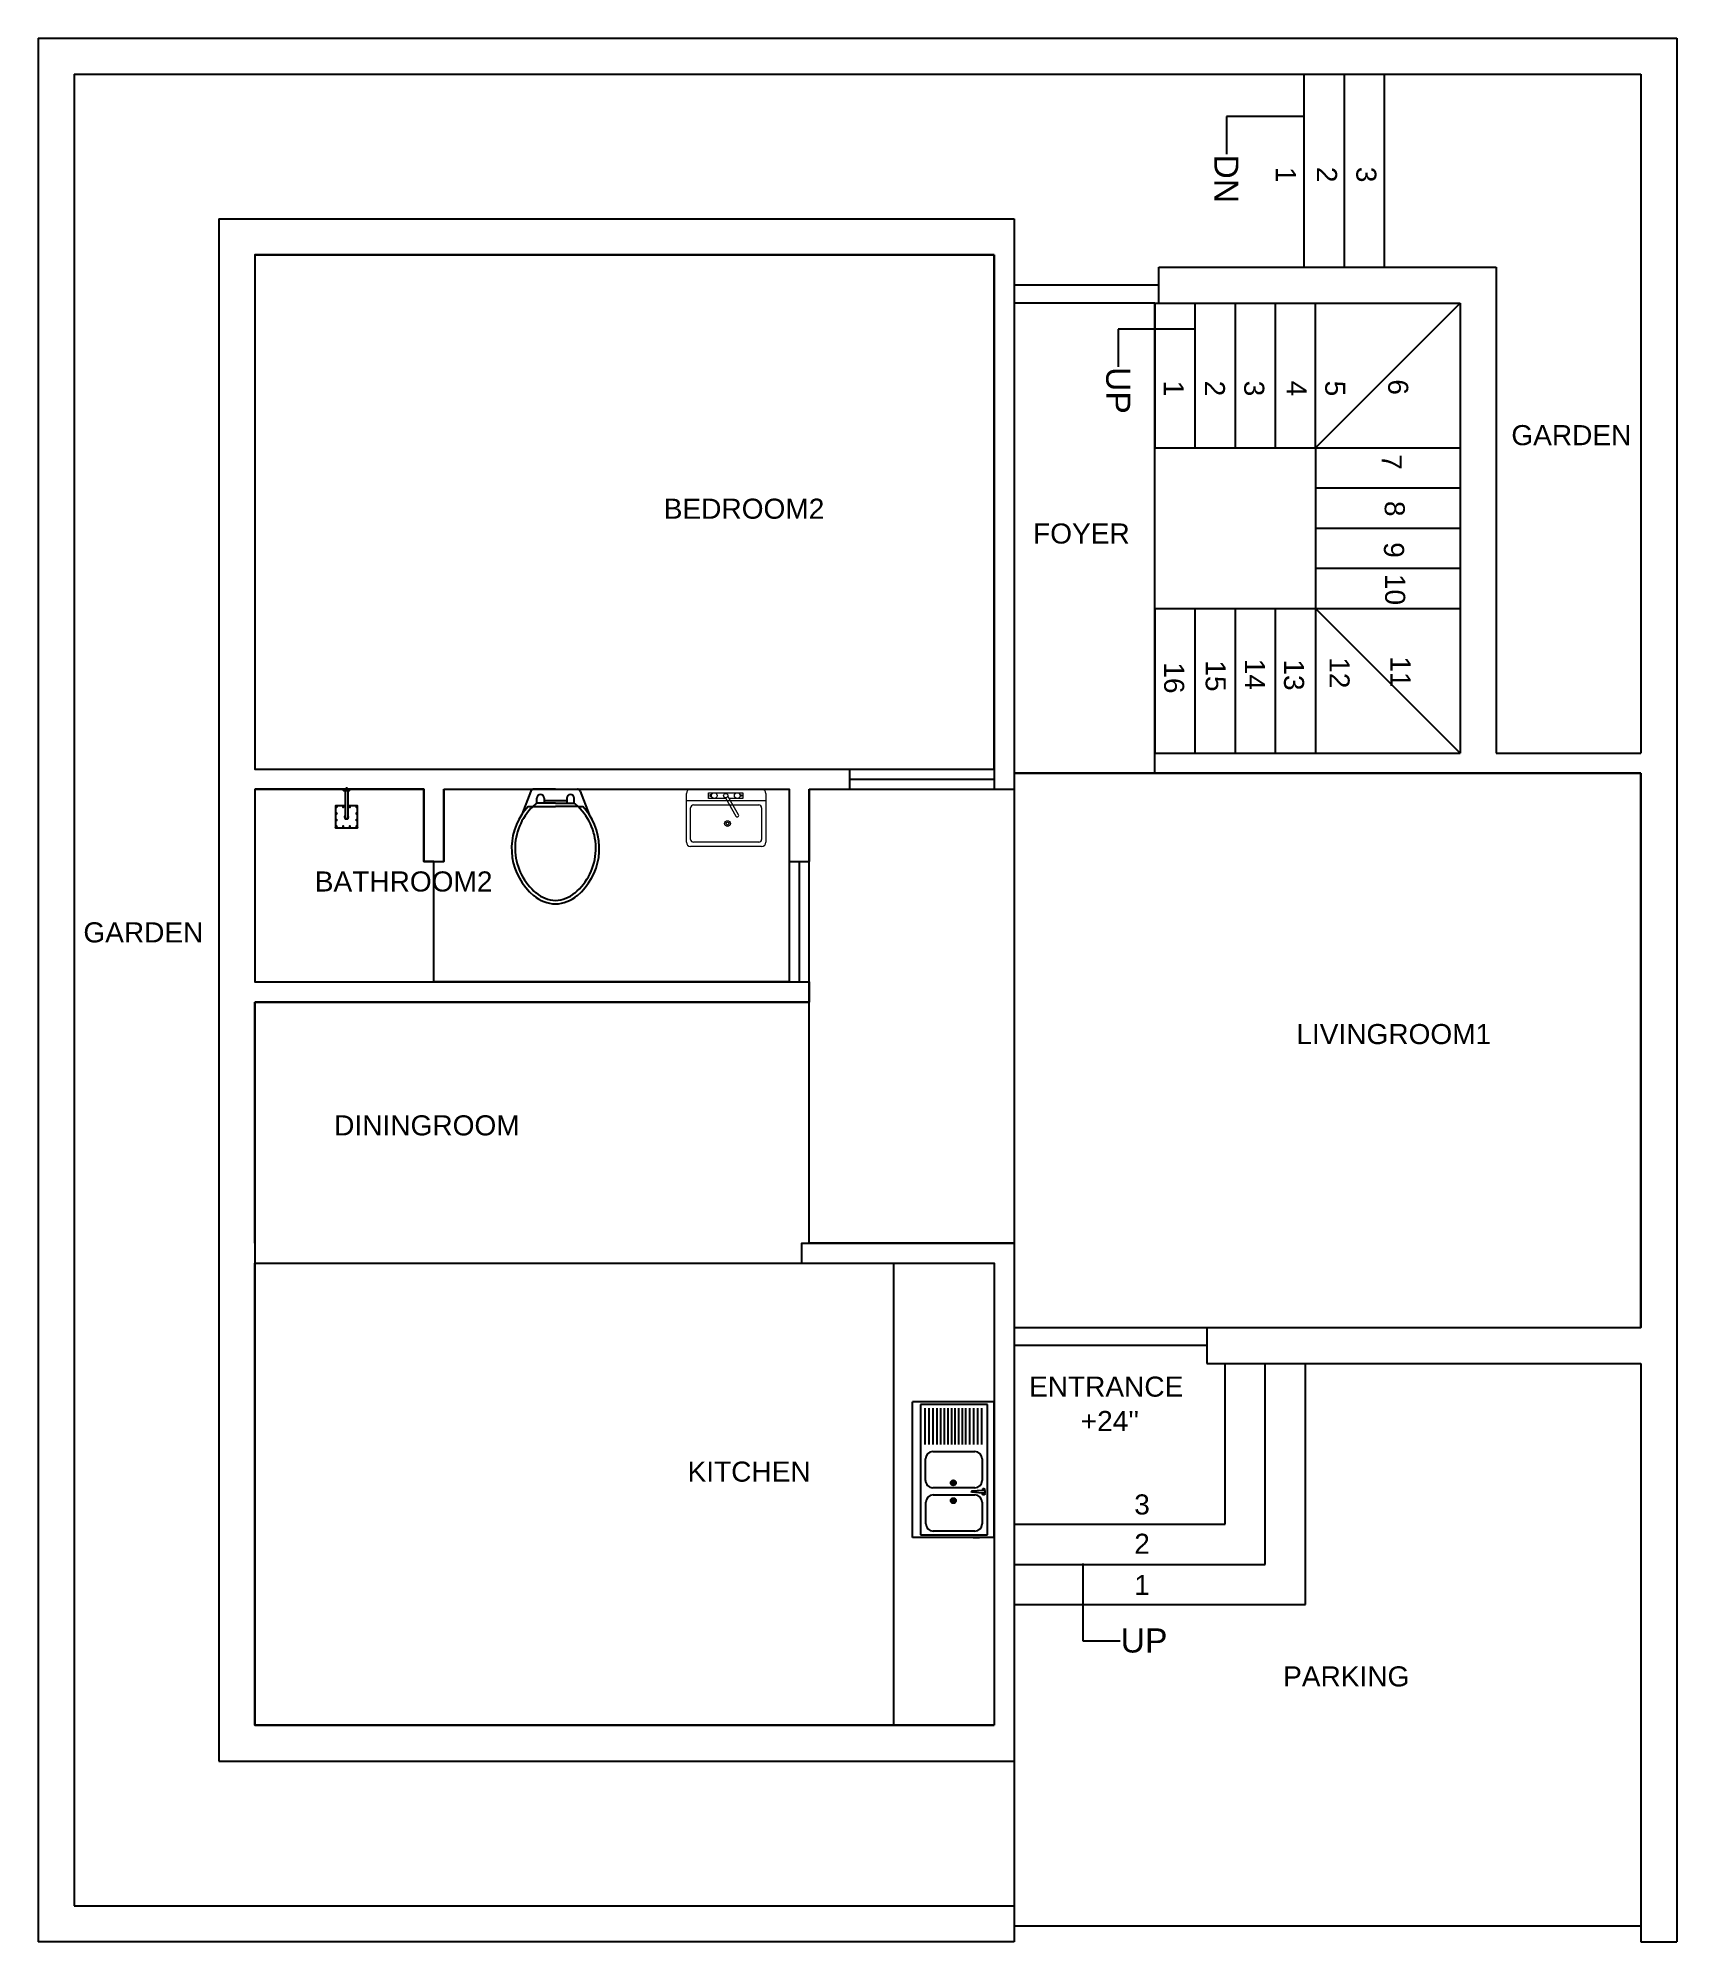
# Model space of a CAD drawing. Header units: feet. Extents: x -42 to 366, y 3 to 477.
import ezdxf
from ezdxf import colors
from ezdxf.entities.mleader import LeaderData, LeaderLine
from ezdxf.lldxf.tags import DXFTag
from ezdxf.math import Vec2, Vec3

# ---------------------------------------------------------------- set-up
doc = ezdxf.new("R2010")
doc.units = ezdxf.units.FT
doc.header["$MEASUREMENT"] = 0
for name, color, linetype in [('BathRoom2', 7, 'Continuous'), ('BedRoom2', 7, 'Continuous'), ('Boundary', 7, 'Continuous'), ('DiningRoom', 7, 'Continuous'), ('Door2.6fPanel', 7, 'Continuous'), ('Door3fPanel', 7, 'Continuous'), ('Door4fPanel', 7, 'Continuous'), ('Entrance_Staircase', 7, 'Continuous'), ('Foyer', 7, 'Continuous'), ('Garden', 7, 'Continuous'), ('Garden_Staircase', 7, 'Continuous'), ('Kitchen', 7, 'Continuous'), ('LivingRoom1', 7, 'Continuous'), ('Main_gate', 7, 'Continuous'), ('Parking', 7, 'Continuous'), ('Sink', 7, 'Continuous'), ('Staircase', 7, 'Continuous'), ('Staircase_innerwall', 7, 'Continuous'), ('Staircase_outertwall', 7, 'Continuous'), ('WashBasin', 7, 'Continuous'), ('WC', 7, 'Continuous')]:
    doc.layers.add(name, color=color, linetype=linetype)
doc.layers.add('Shower', color=7, linetype='Continuous', plot=False)
doc.styles.get("Standard").update_dxf_attribs({"font": 'arial.ttf'})
tags = doc.linetypes.add('CENTER2', pattern=[28.575, 19.05, -3.175, 3.175, -3.175]).pattern_tags.tags
tags[10:11] = [DXFTag(74, 4), DXFTag(75, 0), DXFTag(340, '0'), DXFTag(46, 0.0), DXFTag(50, 0.0), DXFTag(44, 0.0), DXFTag(45, 0.0)]
tags[8:9] = [DXFTag(74, 4), DXFTag(75, 0), DXFTag(340, '0'), DXFTag(46, 0.0), DXFTag(50, 0.0), DXFTag(44, 0.0), DXFTag(45, 0.0)]
tags[6:7] = [DXFTag(74, 4), DXFTag(75, 0), DXFTag(340, '0'), DXFTag(46, 0.0), DXFTag(50, 0.0), DXFTag(44, 0.0), DXFTag(45, 0.0)]
tags[4:5] = [DXFTag(74, 4), DXFTag(75, 0), DXFTag(340, '0'), DXFTag(46, 0.0), DXFTag(50, 0.0), DXFTag(44, 0.0), DXFTag(45, 0.0)]

# ---------------------------------------------------------------- blocks, each defined once
blk = doc.blocks.new('Shower')
at = {"linetype": 'Continuous'}
for p, q in [((-0.78, 0), (-0.71, 0)), ((-0.78, -0.31), (-0.78, 0)), ((-0.71, 0), (0.71, 0)), ((0.71, 0), (0.78, 0)), ((0.78, -0.31), (0.78, 0)), ((-2.74, -9.58), (-2.74, -4.14)), ((-2.72, -4.12), (-0.36, -4.12)), ((-2.51, -4.39), (-2.51, -4.41)), ((-2.47, -4.39), (-2.51, -4.39)), ((-2.51, -4.41), (-2.47, -4.41)), ((-2.48, -4.39), (-2.48, -4.41)), ((-2.45, -4.35), (-2.47, -4.35)), ((-2.47, -4.35), (-2.47, -4.39)), ((-2.45, -4.38), (-2.47, -4.38)), ((-2.47, -4.41), (-2.47, -4.45)), ((-2.47, -4.43), (-2.45, -4.43)), ((-2.47, -4.45), (-2.45, -4.45)), ((-2.45, -4.39), (-2.45, -4.35)), ((-2.41, -4.39), (-2.45, -4.39)), ((-2.45, -4.41), (-2.41, -4.41)), ((-2.45, -4.45), (-2.45, -4.41)), ((-2.43, -4.41), (-2.43, -4.39)), ((-2.41, -4.41), (-2.41, -4.39)), ((-0.87, -4.39), (-0.87, -4.41)), ((-0.83, -4.39), (-0.87, -4.39)), ((-0.87, -4.41), (-0.83, -4.41)), ((-0.85, -4.39), (-0.85, -4.41)), ((-0.81, -4.35), (-0.83, -4.35)), ((-0.83, -4.35), (-0.83, -4.39)), ((-0.81, -4.38), (-0.83, -4.38)), ((-0.83, -4.41), (-0.83, -4.45)), ((-0.83, -4.43), (-0.81, -4.43)), ((-0.83, -4.45), (-0.81, -4.45)), ((-0.81, -4.39), (-0.81, -4.35)), ((-0.77, -4.39), (-0.81, -4.39)), ((-0.81, -4.41), (-0.77, -4.41)), ((-0.81, -4.45), (-0.81, -4.41)), ((-0.79, -4.41), (-0.79, -4.39)), ((-0.77, -4.41), (-0.77, -4.39)), ((-0.71, -0.36), (-0.73, -0.36)), ((0.71, -0.36), (-0.71, -0.36)), ((-0.36, -0.36), (-0.36, -7.4)), ((0.36, -0.36), (0.36, -7.4)), ((0.36, -4.12), (2.72, -4.12)), ((0.73, -0.36), (0.71, -0.36)), ((0.77, -4.39), (0.77, -4.41)), ((0.81, -4.39), (0.77, -4.39)), ((0.77, -4.41), (0.81, -4.41)), ((0.79, -4.39), (0.79, -4.41)), ((0.83, -4.35), (0.81, -4.35)), ((0.81, -4.35), (0.81, -4.39)), ((0.83, -4.38), (0.81, -4.38)), ((0.81, -4.41), (0.81, -4.45)), ((0.81, -4.43), (0.83, -4.43)), ((0.81, -4.45), (0.83, -4.45)), ((0.83, -4.39), (0.83, -4.35)), ((0.87, -4.39), (0.83, -4.39)), ((0.83, -4.41), (0.87, -4.41)), ((0.83, -4.45), (0.83, -4.41)), ((0.85, -4.41), (0.85, -4.39)), ((0.87, -4.41), (0.87, -4.39)), ((2.41, -4.39), (2.41, -4.41)), ((2.45, -4.39), (2.41, -4.39)), ((2.41, -4.41), (2.45, -4.41)), ((2.43, -4.39), (2.43, -4.41)), ((2.47, -4.35), (2.45, -4.35)), ((2.45, -4.35), (2.45, -4.39)), ((2.47, -4.38), (2.45, -4.38)), ((2.45, -4.41), (2.45, -4.45)), ((2.45, -4.43), (2.47, -4.43)), ((2.45, -4.45), (2.47, -4.45)), ((2.47, -4.39), (2.47, -4.35)), ((2.51, -4.39), (2.47, -4.39)), ((2.47, -4.41), (2.51, -4.41)), ((2.47, -4.45), (2.47, -4.41)), ((2.48, -4.41), (2.48, -4.39)), ((2.51, -4.41), (2.51, -4.39)), ((2.74, -4.14), (2.74, -9.58)), ((-2.51, -6.03), (-2.51, -6.05)), ((-2.47, -6.03), (-2.51, -6.03)), ((-2.51, -6.05), (-2.47, -6.05)), ((-2.51, -7.67), (-2.51, -7.69)), ((-2.47, -7.67), (-2.51, -7.67)), ((-2.51, -7.69), (-2.47, -7.69)), ((-2.51, -9.31), (-2.51, -9.33)), ((-2.47, -9.31), (-2.51, -9.31)), ((-2.51, -9.33), (-2.47, -9.33)), ((-2.48, -6.03), (-2.48, -6.05)), ((-2.48, -7.67), (-2.48, -7.69)), ((-2.48, -9.31), (-2.48, -9.33)), ((-2.45, -5.99), (-2.47, -5.99)), ((-2.47, -5.99), (-2.47, -6.03)), ((-2.45, -6.01), (-2.47, -6.01)), ((-2.47, -6.05), (-2.47, -6.09)), ((-2.47, -6.07), (-2.45, -6.07)), ((-2.47, -6.09), (-2.45, -6.09)), ((-2.45, -7.63), (-2.47, -7.63)), ((-2.47, -7.63), (-2.47, -7.67)), ((-2.45, -7.65), (-2.47, -7.65)), ((-2.47, -7.69), (-2.47, -7.73)), ((-2.47, -7.7), (-2.45, -7.7)), ((-2.47, -7.73), (-2.45, -7.73)), ((-2.45, -9.27), (-2.47, -9.27)), ((-2.47, -9.27), (-2.47, -9.31)), ((-2.45, -9.29), (-2.47, -9.29)), ((-2.47, -9.33), (-2.47, -9.36)), ((-2.47, -9.34), (-2.45, -9.34)), ((-2.47, -9.36), (-2.45, -9.36)), ((-2.45, -6.03), (-2.45, -5.99)), ((-2.41, -6.03), (-2.45, -6.03)), ((-2.45, -6.05), (-2.41, -6.05)), ((-2.45, -6.09), (-2.45, -6.05)), ((-2.45, -7.67), (-2.45, -7.63)), ((-2.41, -7.67), (-2.45, -7.67)), ((-2.45, -7.69), (-2.41, -7.69)), ((-2.45, -7.73), (-2.45, -7.69)), ((-2.45, -9.31), (-2.45, -9.27)), ((-2.41, -9.31), (-2.45, -9.31)), ((-2.45, -9.33), (-2.41, -9.33)), ((-2.45, -9.36), (-2.45, -9.33)), ((-2.43, -6.05), (-2.43, -6.03)), ((-2.43, -7.69), (-2.43, -7.67)), ((-2.43, -9.33), (-2.43, -9.31)), ((-2.41, -6.05), (-2.41, -6.03)), ((-2.41, -7.69), (-2.41, -7.67)), ((-2.41, -9.33), (-2.41, -9.31)), ((-0.87, -9.31), (-0.87, -9.33)), ((-0.83, -9.31), (-0.87, -9.31)), ((-0.87, -9.33), (-0.83, -9.33)), ((-0.85, -9.31), (-0.85, -9.33)), ((-0.81, -9.27), (-0.83, -9.27)), ((-0.83, -9.27), (-0.83, -9.31)), ((-0.81, -9.29), (-0.83, -9.29)), ((-0.83, -9.33), (-0.83, -9.36)), ((-0.83, -9.34), (-0.81, -9.34)), ((-0.83, -9.36), (-0.81, -9.36)), ((-0.81, -9.31), (-0.81, -9.27)), ((-0.77, -9.31), (-0.81, -9.31)), ((-0.81, -9.33), (-0.77, -9.33)), ((-0.81, -9.36), (-0.81, -9.33)), ((-0.79, -9.33), (-0.79, -9.31)), ((-0.77, -9.33), (-0.77, -9.31)), ((0.36, -7.4), (-0.36, -7.4)), ((-0.36, -7.4), (0.36, -7.4)), ((-0.36, -7.44), (-0.36, -7.4)), ((-0.36, -7.44), (0.36, -7.44)), ((0.36, -7.44), (0.36, -7.4)), ((0.77, -9.31), (0.77, -9.33)), ((0.81, -9.31), (0.77, -9.31)), ((0.77, -9.33), (0.81, -9.33)), ((0.79, -9.31), (0.79, -9.33)), ((0.83, -9.27), (0.81, -9.27)), ((0.81, -9.27), (0.81, -9.31)), ((0.83, -9.29), (0.81, -9.29)), ((0.81, -9.33), (0.81, -9.36)), ((0.81, -9.34), (0.83, -9.34)), ((0.81, -9.36), (0.83, -9.36)), ((0.83, -9.31), (0.83, -9.27)), ((0.87, -9.31), (0.83, -9.31)), ((0.83, -9.33), (0.87, -9.33)), ((0.83, -9.36), (0.83, -9.33)), ((0.85, -9.33), (0.85, -9.31)), ((0.87, -9.33), (0.87, -9.31)), ((2.41, -6.03), (2.41, -6.05)), ((2.45, -6.03), (2.41, -6.03)), ((2.41, -6.05), (2.45, -6.05)), ((2.41, -7.67), (2.41, -7.69)), ((2.45, -7.67), (2.41, -7.67)), ((2.41, -7.69), (2.45, -7.69)), ((2.41, -9.31), (2.41, -9.33)), ((2.45, -9.31), (2.41, -9.31)), ((2.41, -9.33), (2.45, -9.33)), ((2.43, -6.03), (2.43, -6.05)), ((2.43, -7.67), (2.43, -7.69)), ((2.43, -9.31), (2.43, -9.33)), ((2.47, -5.99), (2.45, -5.99)), ((2.45, -5.99), (2.45, -6.03)), ((2.47, -6.01), (2.45, -6.01)), ((2.45, -6.05), (2.45, -6.09)), ((2.45, -6.07), (2.47, -6.07)), ((2.45, -6.09), (2.47, -6.09)), ((2.47, -7.63), (2.45, -7.63)), ((2.45, -7.63), (2.45, -7.67)), ((2.47, -7.65), (2.45, -7.65)), ((2.45, -7.69), (2.45, -7.73)), ((2.45, -7.7), (2.47, -7.7)), ((2.45, -7.73), (2.47, -7.73)), ((2.47, -9.27), (2.45, -9.27)), ((2.45, -9.27), (2.45, -9.31)), ((2.47, -9.29), (2.45, -9.29)), ((2.45, -9.33), (2.45, -9.36)), ((2.45, -9.34), (2.47, -9.34)), ((2.45, -9.36), (2.47, -9.36)), ((2.47, -6.03), (2.47, -5.99)), ((2.51, -6.03), (2.47, -6.03)), ((2.47, -6.05), (2.51, -6.05)), ((2.47, -6.09), (2.47, -6.05)), ((2.47, -7.67), (2.47, -7.63)), ((2.51, -7.67), (2.47, -7.67)), ((2.47, -7.69), (2.51, -7.69)), ((2.47, -7.73), (2.47, -7.69)), ((2.47, -9.31), (2.47, -9.27)), ((2.51, -9.31), (2.47, -9.31)), ((2.47, -9.33), (2.51, -9.33)), ((2.47, -9.36), (2.47, -9.33)), ((2.48, -6.05), (2.48, -6.03)), ((2.48, -7.69), (2.48, -7.67)), ((2.48, -9.33), (2.48, -9.31)), ((2.51, -6.05), (2.51, -6.03)), ((2.51, -7.69), (2.51, -7.67)), ((2.51, -9.33), (2.51, -9.31)), ((2.72, -9.6), (-2.72, -9.6))]:
    blk.add_line(p, q, dxfattribs=at)
at = {"linetype": 'CENTER2'}
for p, q in [((0.48, 0), (-0.48, 0)), ((0, 0.48), (0, -0.48))]:
    blk.add_line(p, q, dxfattribs=at)
at = {"linetype": 'Continuous'}
for centre in [(-2.46, -4.4), (-0.82, -4.4), (0.82, -4.4), (2.46, -4.4), (-2.46, -6.04), (-2.46, -7.68), (-2.46, -9.32), (-0.82, -9.32), (0.82, -9.32), (2.46, -6.04), (2.46, -7.68), (2.46, -9.32)]:
    blk.add_circle(centre, 0.0959, dxfattribs=at)
for centre, radius, start, end in [((-2.72, -4.14), 0.024, 90, 180), ((-0.73, -0.31), 0.048, 180, 270), ((0.73, -0.31), 0.048, 270, 0), ((2.72, -4.14), 0.024, 0, 90), ((0, -6.86), 0.444, 144.1752, 215.8248), ((0, -6.86), 0.441, 144.6089, 215.3911), ((0, -6.86), 0.434, 145.9684, 214.0316), ((0, -6.86), 0.432, 146.4427, 213.5573), ((0, -6.86), 0.392, 156.4575, 203.5425), ((0, -6.86), 0.444, 0, 35.8248), ((0, -6.86), 0.441, 0, 35.3911), ((0, -6.86), 0.434, 0, 34.0316), ((0, -6.86), 0.432, 326.4427, 33.5573), ((0, -6.86), 0.392, 336.4575, 23.5425), ((0, -6.86), 0.444, 324.1752, 0), ((0, -6.86), 0.434, 325.9684, 0), ((0, -6.86), 0.441, 324.6089, 0), ((-2.72, -9.58), 0.024, 180, 270), ((2.72, -9.58), 0.024, 270, 0)]:
    blk.add_arc(centre, radius, start, end, dxfattribs=at)
blk = doc.blocks.new('Toilet sheet')
at = {"layer": 'WC'}
for p, q in [((0, 0), (-5.46, 0)), ((0, 0), (5.46, 0)), ((-6.13, -0.46), (-8.37, -6.29)), ((-6.82, -4.33), (-5.62, -4.33)), ((-5.62, -4.33), (0, -4.33)), ((-4.64, -3.46), (-4.64, -2.26)), ((0, -3.46), (-4.64, -3.46)), ((-2.81, -2.26), (-2.81, -2.89)), ((2.81, -2.89), (-2.81, -2.89)), ((-2.81, -2.89), (-2.81, -3.46)), ((0, -3.46), (4.64, -3.46)), ((5.62, -4.33), (0, -4.33)), ((2.81, -2.26), (2.81, -2.89)), ((2.81, -2.89), (2.81, -3.46)), ((4.64, -3.46), (4.64, -2.26)), ((5.62, -4.33), (6.82, -4.33)), ((6.13, -0.46), (8.37, -6.29))]:
    blk.add_line(p, q, dxfattribs=at)
for centre, radius, start, end in [((-5.46, -0.72), 0.716, 90, 158.9586), ((5.46, -0.72), 0.716, 21.0414, 90), ((4.36, -14.74), 15.28, 137.0418, 146.4185), ((4.36, -14.74), 14.42, 133.7957, 137.0418), ((4.36, -14.74), 14.42, 128.5915, 133.7957), ((-3.72, -2.26), 0.911, 0, 180), ((3.72, -2.26), 0.911, 0, 180), ((-4.36, -14.74), 14.42, 46.2043, 51.4085), ((-4.36, -14.74), 14.42, 309.5706, 46.2043), ((-4.36, -14.74), 15.28, 33.5815, 42.9582), ((4.36, -14.74), 15.28, 146.4185, 230.4294), ((4.36, -14.74), 14.42, 137.0418, 230.4294), ((-4.36, -14.74), 15.28, 309.5706, 33.5815), ((0.37, -19.56), 9.02, 230.4294, 267.624), ((0.37, -19.56), 8.16, 230.4294, 267.3753), ((-0.37, -19.56), 8.16, 272.6247, 309.5706), ((-0.37, -19.56), 9.02, 272.376, 309.5706)]:
    blk.add_arc(centre, radius, start, end, dxfattribs=at)
blk = doc.blocks.new('WashBasin')
at = {"color": 0, "lineweight": 0}
for p, q in [((-8.84, 0), (8.84, 0)), ((-9.91, -13.21), (-9.91, -1.07)), ((-9.91, -2.86), (9.91, -2.86)), ((-8.84, -12.49), (-8.84, -4.64)), ((-8.12, -3.93), (8.12, -3.93)), ((-4.38, -2.31), (-4.38, -0.88)), ((-4.38, -0.88), (4.19, -0.88)), ((-0.1, -2.31), (-4.38, -2.31)), ((-4.02, -1.42), (-4.02, -1.78)), ((-3.62, -1.42), (-4.02, -1.42)), ((-4.02, -1.78), (-3.62, -1.78)), ((-0.2, -2.13), (2.45, -6.72)), ((3.07, -6.37), (0.42, -1.77)), ((4.19, -2.31), (0.73, -2.31)), ((3.43, -1.42), (3.83, -1.42)), ((3.83, -1.78), (3.43, -1.78)), ((3.83, -1.42), (3.83, -1.78)), ((4.19, -0.88), (4.19, -2.31)), ((8.84, -4.64), (8.84, -12.49)), ((9.91, -1.07), (9.91, -13.21)), ((8.12, -13.21), (-8.12, -13.21)), ((8.84, -14.28), (-8.84, -14.28))]:
    blk.add_line(p, q, dxfattribs=at)
for centre, radius in [((-2.95, -1.6), 0.714), ((-0.1, -1.6), 0.535), ((2.76, -1.6), 0.714), ((0.33, -8.57), 0.714), ((0.33, -8.57), 0.357)]:
    blk.add_circle(centre, radius, dxfattribs=at)
for centre, radius, start, end in [((-8.84, -1.07), 1.07, 90, 180), ((8.84, -1.07), 1.07, 0, 90), ((-8.12, -4.64), 0.714, 90, 180), ((8.12, -4.64), 0.714, 0, 90), ((2.76, -6.54), 0.357, 210, 30), ((-8.84, -13.21), 1.07, 180, 270), ((-8.12, -12.49), 0.714, 180, 270), ((8.12, -12.49), 0.714, 270, 0), ((8.84, -13.21), 1.07, 270, 0)]:
    blk.add_arc(centre, radius, start, end, dxfattribs=at)
blk = doc.blocks.new('Sink')
at = {"color": 0}
for p, q in [((0, 20.24), (33.82, 20.24)), ((0, 20.24), (0, 0)), ((33.82, 20.24), (33.82, 0)), ((0.72, 18.64), (0.72, 2)), ((33.1, 18.64), (0.72, 18.64)), ((10.61, 17.27), (1.62, 17.27)), ((10.61, 16.27), (1.62, 16.27)), ((10.61, 15.27), (1.62, 15.27)), ((10.61, 14.27), (1.62, 14.27)), ((12.41, 5.03), (12.41, 15.53)), ((14.21, 17.33), (19.61, 17.33)), ((21.41, 15.53), (21.41, 5.03)), ((22.09, 18.05), (22.08, 17.34)), ((22.08, 17.34), (22.27, 14.83)), ((22.74, 18.05), (22.09, 18.05)), ((22.27, 14.83), (22.3, 14.7)), ((22.3, 14.7), (22.36, 14.64)), ((22.36, 14.64), (22.41, 14.62)), ((22.45, 14.64), (22.41, 14.62)), ((22.51, 14.7), (22.45, 14.64)), ((22.54, 14.83), (22.51, 14.7)), ((22.74, 17.34), (22.54, 14.83)), ((22.74, 18.05), (22.74, 17.34)), ((23.21, 5.12), (23.21, 15.53)), ((25.01, 17.33), (30.4, 17.33)), ((32.2, 15.53), (32.2, 5.12)), ((33.1, 2), (33.1, 18.64)), ((33.82, 15.07), (33.82, 16.67)), ((10.61, 13.27), (1.62, 13.27)), ((1.62, 12.37), (10.61, 12.37)), ((1.62, 11.47), (10.61, 11.47)), ((1.62, 10.57), (10.61, 10.57)), ((1.62, 9.68), (10.61, 9.68)), ((19.7, 10.31), (20.12, 10.12)), ((19.75, 10.42), (20.17, 10.23)), ((19.92, 9.7), (20.12, 10.12)), ((20.04, 9.64), (20.23, 10.07)), ((20.17, 10.23), (20.36, 10.65)), ((20.23, 10.07), (20.65, 9.87)), ((20.28, 10.18), (20.47, 10.59)), ((20.28, 10.18), (20.7, 9.98)), ((24.11, 10.31), (24.53, 10.12)), ((24.16, 10.42), (24.58, 10.23)), ((24.34, 9.7), (24.53, 10.12)), ((24.45, 9.64), (24.64, 10.07)), ((24.58, 10.23), (24.77, 10.65)), ((24.64, 10.07), (25.06, 9.87)), ((24.7, 10.18), (24.89, 10.59)), ((24.7, 10.18), (25.12, 9.98)), ((1.62, 8.78), (10.61, 8.78)), ((1.62, 7.88), (10.61, 7.88)), ((1.62, 6.98), (10.61, 6.98)), ((1.62, 6.08), (10.61, 6.08)), ((1.62, 5.08), (10.61, 5.08)), ((1.62, 5.08), (10.61, 5.08)), ((33.82, 0), (0, 0)), ((0.72, 2), (33.1, 2)), ((1.62, 4.08), (10.61, 4.08)), ((1.62, 3.08), (10.61, 3.08)), ((19.61, 3.23), (14.21, 3.23)), ((30.4, 3.32), (25.01, 3.32))]:
    blk.add_line(p, q, dxfattribs=at)
for points in [[(21.83, 17.38, 0.17747), (21.88, 17.4, 0.103681), (21.94, 17.48, 0.06385), (21.97, 17.57, 0.050025), (21.98, 17.7, 0.050025), (21.97, 17.83, 0.06385), (21.93, 17.92, 0.103681), (21.88, 18, 0.17747), (21.82, 18.01, 0.17747), (21.77, 18, 0.103681), (21.72, 17.92, 0.06385), (21.68, 17.83, 0.050025), (21.67, 17.7, 0.050025), (21.69, 17.57, 0.06385), (21.72, 17.47, 0.103681), (21.78, 17.4, 0.17747)], [(23, 17.39, -0.17747), (22.95, 17.41, -0.103681), (22.89, 17.48, -0.06385), (22.86, 17.58, -0.050025), (22.84, 17.71, -0.050025), (22.86, 17.83, -0.06385), (22.89, 17.93, -0.103681), (22.94, 18, -0.17747), (23, 18.02, -0.17747), (23.05, 18, -0.103681), (23.11, 17.93, -0.06385), (23.14, 17.83, -0.050025), (23.15, 17.71, -0.050025), (23.14, 17.58, -0.06385), (23.11, 17.48, -0.103681), (23.05, 17.41, -0.17747)]]:
    blk.add_lwpolyline(points, format="xyb", close=True, dxfattribs=at)
for points in [[(21.91, 17.96), (22.12, 17.93)], [(22.11, 17.5), (21.91, 17.44)], [(22.91, 17.96), (22.71, 17.93)], [(22.72, 17.5), (22.92, 17.44)]]:
    blk.add_lwpolyline(points, dxfattribs=at)
for centre, radius in [((20.2, 10.15), 0.648), ((20.2, 10.15), 0.53), ((24.61, 10.15), 0.648), ((24.61, 10.15), 0.53)]:
    blk.add_circle(centre, radius, dxfattribs=at)
for centre, start, end in [((14.21, 15.53), 90, 180), ((19.61, 15.53), 0, 90), ((25.01, 15.53), 90, 180), ((30.4, 15.53), 0, 90), ((14.21, 5.03), 180, 270), ((19.61, 5.03), 270, 0), ((25.01, 5.12), 180, 270), ((30.4, 5.12), 270, 0)]:
    blk.add_arc(centre, 1.8, start, end, dxfattribs=at)

msp = doc.modelspace()

# ---------------------------------------------------------------- linework, layer by layer
at = {"layer": 'BathRoom2'}
for p, q in [((11.53, 289.68), (11.53, 241.68)), ((11.53, 289.68), (53.53, 289.68)), ((53.53, 289.68), (53.53, 271.68)), ((58.53, 289.68), (58.53, 271.68)), ((58.53, 289.68), (144.53, 289.68)), ((144.53, 289.68), (144.53, 271.68)), ((149.53, 289.68), (149.53, 271.68)), ((53.53, 271.68), (58.53, 271.68)), ((144.53, 271.68), (149.53, 271.68)), ((11.53, 241.68), (149.53, 241.68))]:
    msp.add_line(p, q, dxfattribs=at)
for points in [[(11.53, 289.68), (11.53, 241.68), (56.03, 241.68), (56.03, 271.68), (53.53, 271.68), (53.53, 289.68), (11.53, 289.68)], [(58.53, 289.68), (144.53, 289.68), (144.53, 241.68), (56.03, 241.68), (56.03, 271.68), (58.53, 271.68), (58.53, 289.68)]]:
    msp.add_lwpolyline(points, dxfattribs=at)
at = {"layer": 'BedRoom2'}
for p, q in [((11.53, 422.68), (195.53, 422.68)), ((11.53, 422.68), (11.53, 294.68)), ((195.53, 422.68), (195.53, 289.68)), ((11.53, 294.68), (159.53, 294.68)), ((159.53, 294.68), (159.53, 289.68)), ((149.53, 289.68), (159.53, 289.68))]:
    msp.add_line(p, q, dxfattribs=at)
msp.add_lwpolyline([(195.53, 422.68), (11.53, 422.68), (11.53, 294.68), (195.53, 294.68)], close=True, dxfattribs=at)
at = {"layer": 'Boundary'}
for p, q in [((-42.47, 476.68), (365.53, 476.68)), ((-42.47, 476.68), (-42.47, 2.68)), ((365.53, 476.68), (365.53, 2.68)), ((200.53, 2.68), (-42.47, 2.68)), ((356.53, 2.68), (365.53, 2.68))]:
    msp.add_line(p, q, dxfattribs=at)
at = {"layer": 'DiningRoom'}
for p, q in [((11.53, 236.68), (149.53, 236.68)), ((11.53, 176.68), (11.53, 236.68)), ((147.67, 176.68), (200.53, 176.68))]:
    msp.add_line(p, q, dxfattribs=at)
msp.add_lwpolyline([(149.53, 289.68), (200.53, 289.68), (200.53, 176.68), (149.53, 176.68)], close=True, dxfattribs=at)
msp.add_lwpolyline([(11.53, 236.68), (11.53, 171.68), (147.67, 171.68), (147.67, 176.68), (149.53, 176.68), (149.53, 236.68), (11.53, 236.68)], dxfattribs=at)
at = {"layer": 'Door2.6fPanel'}
msp.add_line((147.03, 271.68), (147.03, 241.68), dxfattribs=at)
at = {"layer": 'Door3fPanel'}
for p, q in [((236.53, 415.18), (200.53, 415.18)), ((159.53, 292.18), (195.53, 292.18))]:
    msp.add_line(p, q, dxfattribs=at)
at = {"layer": 'Door4fPanel'}
msp.add_line((248.53, 151.18), (200.53, 151.18), dxfattribs=at)
at = {"layer": 'Entrance_Staircase'}
for p, q in [((200.53, 176.68), (200.53, 86.68)), ((248.53, 155.68), (248.53, 146.68)), ((248.53, 146.68), (273.04, 146.68)), ((253.04, 106.68), (253.04, 146.68)), ((263.04, 96.68), (263.04, 146.68)), ((273.04, 86.68), (273.04, 146.68)), ((200.53, 106.68), (253.04, 106.68)), ((200.53, 96.68), (263.04, 96.68)), ((200.53, 86.68), (273.04, 86.68))]:
    msp.add_line(p, q, dxfattribs=at)
at = {"layer": 'Foyer'}
msp.add_lwpolyline([(235.53, 410.68), (200.53, 410.68), (200.53, 293.68), (235.53, 293.68)], close=True, dxfattribs=at)
at = {"layer": 'Garden'}
for p, q in [((-33.47, 467.68), (356.53, 467.68)), ((-33.47, 467.68), (-33.47, 11.68)), ((356.53, 467.68), (356.53, 298.68)), ((2.53, 431.68), (200.53, 431.68)), ((2.53, 431.68), (2.53, 47.68)), ((320.53, 419.68), (320.53, 298.68)), ((320.53, 298.68), (356.53, 298.68)), ((2.53, 47.68), (200.53, 47.68)), ((-33.47, 11.68), (200.53, 11.68))]:
    msp.add_line(p, q, dxfattribs=at)
at = {"layer": 'Garden_Staircase'}
for p, q in [((272.66, 467.68), (272.66, 419.68)), ((282.66, 467.68), (282.66, 419.68)), ((292.66, 467.68), (292.66, 419.68))]:
    msp.add_line(p, q, dxfattribs=at)
at = {"layer": 'Kitchen'}
for p, q in [((11.53, 176.68), (11.53, 56.68)), ((147.67, 171.68), (147.67, 176.68)), ((147.67, 171.68), (195.53, 171.68)), ((170.53, 171.68), (170.53, 56.68)), ((195.53, 171.68), (195.53, 56.68)), ((11.53, 56.68), (195.53, 56.68))]:
    msp.add_line(p, q, dxfattribs=at)
msp.add_lwpolyline([(195.53, 56.68), (11.53, 56.68), (11.53, 171.68), (195.53, 171.68)], close=True, dxfattribs=at)
at = {"layer": 'LivingRoom1'}
for p, q in [((195.53, 289.68), (200.53, 289.68)), ((235.53, 293.68), (356.53, 293.68)), ((356.53, 293.68), (356.53, 155.68)), ((149.53, 241.68), (149.53, 236.68)), ((248.53, 155.68), (356.53, 155.68))]:
    msp.add_line(p, q, dxfattribs=at)
msp.add_lwpolyline([(356.53, 293.68), (200.53, 293.68), (200.53, 155.68), (356.53, 155.68)], close=True, dxfattribs=at)
at = {"layer": 'Main_gate'}
msp.add_line((200.53, 6.68), (356.53, 6.68), dxfattribs=at)
at = {"layer": 'Parking'}
for p, q in [((273.04, 146.68), (356.53, 146.68)), ((356.53, 146.68), (356.53, 2.68)), ((200.53, 86.68), (200.53, 2.68))]:
    msp.add_line(p, q, dxfattribs=at)
at = {"layer": 'Staircase'}
for p, q in [((200.53, 431.68), (200.53, 289.68)), ((236.53, 419.68), (320.53, 419.68)), ((235.53, 410.68), (235.53, 374.68)), ((235.53, 410.68), (236.53, 410.68)), ((245.53, 410.68), (245.53, 374.68)), ((255.53, 410.68), (255.53, 374.68)), ((255.53, 410.68), (255.53, 374.68)), ((265.53, 410.68), (265.53, 374.68)), ((275.53, 374.68), (311.53, 410.68)), ((275.53, 374.68), (275.53, 410.68)), ((275.53, 374.68), (311.53, 374.68)), ((275.53, 364.68), (311.53, 364.68)), ((275.53, 354.68), (311.53, 354.68)), ((275.53, 344.68), (311.53, 344.68)), ((235.53, 334.68), (235.53, 298.68)), ((245.53, 334.68), (245.53, 298.68)), ((255.53, 334.68), (255.53, 298.68)), ((255.53, 334.68), (255.53, 298.68)), ((265.53, 334.68), (265.53, 298.68)), ((311.53, 298.68), (275.53, 334.68)), ((275.53, 334.68), (311.53, 334.68)), ((275.53, 334.68), (275.53, 298.68))]:
    msp.add_line(p, q, dxfattribs=at)
at = {"layer": 'Staircase_innerwall'}
for p, q in [((235.53, 374.68), (275.53, 374.68)), ((275.53, 374.68), (275.53, 334.68)), ((235.53, 334.68), (275.53, 334.68))]:
    msp.add_line(p, q, dxfattribs=at)
at = {"layer": 'Staircase_outertwall'}
for p, q in [((236.53, 410.68), (236.53, 419.68)), ((235.53, 410.68), (311.53, 410.68)), ((311.53, 410.68), (311.53, 298.68)), ((235.53, 298.68), (311.53, 298.68)), ((235.53, 293.68), (235.53, 298.68))]:
    msp.add_line(p, q, dxfattribs=at)

# ---------------------------------------------------------------- block references
at = {"layer": 'Shower', "xscale": -1}
msp.add_blockref('Shower', (34.32, 289.68), dxfattribs=at)
at = {"layer": 'Sink', "rotation": 270}
msp.add_blockref('Sink', (175.23, 137.16), dxfattribs=at)
at = {"layer": 'WashBasin'}
msp.add_blockref('WashBasin', (128.83, 289.68), dxfattribs=at)
at = {"layer": 'WC'}
msp.add_blockref('Toilet sheet', (86.34, 289.68), dxfattribs=at)

# ---------------------------------------------------------------- texts
at = {"layer": 'BathRoom2', "insert": (26.42, 269.2), "char_height": 5, "width": 33.9424, "attachment_point": 1}
msp.add_mtext('BATHROOM2', dxfattribs=at)
at = {"layer": 'BedRoom2', "insert": (113.3, 362.01), "char_height": 5, "width": 33.9424, "attachment_point": 1}
msp.add_mtext('BEDROOM2', dxfattribs=at)
at = {"layer": 'DiningRoom', "insert": (31.25, 208.48), "char_height": 5, "width": 44.953, "attachment_point": 1}
msp.add_mtext('DININGROOM', dxfattribs=at)
at = {"layer": 'Entrance_Staircase', "char_height": 5, "width": 33.9424, "attachment_point": 1}
for s, insert in [('ENTRANCE', (204.23, 143.43)), ("+24''", (217.11, 134.87)), ('3', (230.43, 114.1)), ('2', (230.43, 104.31)), ('1', (230.43, 94.05))]:
    msp.add_mtext(s, dxfattribs=dict(at, insert=insert))
at = {"layer": 'Foyer', "insert": (205.24, 355.83), "char_height": 5, "width": 66.9085, "attachment_point": 1}
msp.add_mtext('FOYER', dxfattribs=at)
at = {"layer": 'Garden', "char_height": 5, "width": 33.9424, "attachment_point": 1}
for insert in [(324.31, 380.32), (-31.19, 256.53)]:
    msp.add_mtext('GARDEN', dxfattribs=dict(at, insert=insert))
at = {"layer": 'Garden_Staircase', "char_height": 5, "width": 33.9424, "attachment_point": 1, "rotation": 270}
for s, insert in [('1', (270.67, 444.62)), ('2', (280.92, 444.62)), ('3', (290.71, 444.62))]:
    msp.add_mtext(s, dxfattribs=dict(at, insert=insert))
at = {"layer": 'Kitchen', "insert": (119.22, 122.27), "char_height": 5, "width": 33.9424, "attachment_point": 1}
msp.add_mtext('KITCHEN ', dxfattribs=at)
at = {"layer": 'LivingRoom1', "insert": (270.78, 231.21), "char_height": 5, "width": 33.9424, "attachment_point": 1}
msp.add_mtext('LIVINGROOM1', dxfattribs=at)
at = {"layer": 'Parking', "insert": (267.49, 71.29), "char_height": 5, "width": 33.9424, "attachment_point": 1}
msp.add_mtext('PARKING', dxfattribs=at)
at = {"layer": 'Staircase', "char_height": 5, "width": 33.9424, "attachment_point": 1, "rotation": 270}
for s, insert in [('1', (242.76, 391.39)), ('2', (253.01, 391.39)), ('3', (262.8, 391.39)), ('4', (273.39, 391.39)), ('5', (282.98, 391.39)), ('6', (298.64, 391.72)), ('7', (297.04, 373.08)), ('8', (297.79, 361.44)), ('9', (297.6, 351.16)), ('10', (297.89, 343.28)), ('16', (242.87, 321.26)), ('15', (253.21, 321.75)), ('14', (262.99, 322.15)), ('13', (272.71, 321.99)), ('12', (284.04, 322.54)), ('11', (299.22, 322.76))]:
    msp.add_mtext(s, dxfattribs=dict(at, insert=insert))

# ---------------------------------------------------------------- leaders
at = {"layer": 'Entrance_Staircase'}
ml = msp.add_multileader_mtext('Standard', dxfattribs=at)
ml.set_content('UP', color=256)
ml.set_leader_properties()
ml.build(insert=Vec2(0, 0))
ml.multileader.update_dxf_attribs({"dogleg_length": 0.36, "arrow_head_size": 0.18})
ctx = ml.context
ctx.base_point, ctx.char_height, ctx.arrow_head_size, ctx.landing_gap_size, ctx.plane_origin = Vec3(226.96, 77.68), 6, 0.18, 0.09, Vec3(217.6, 87.08)
notes = []
notes.append((ctx, [(0, (1, 1, 0), (217.6, 77.68), (1, 0), 9.36, [(0, [(217.6, 97.08)], 0, [])])]))
ctx.mtext.insert, ctx.mtext.rotation, ctx.mtext.flow_direction = Vec3(227.05, 80.73), 6.283185, 5
at = {"layer": 'Garden_Staircase'}
ml = msp.add_multileader_mtext('Standard', dxfattribs=at)
ml.set_content('DN', color=256)
ml.set_leader_properties()
ml.build(insert=Vec2(0, 0))
ml.multileader.update_dxf_attribs({"dogleg_length": 0.36, "arrow_head_size": 0.18})
ctx = ml.context
ctx.base_point, ctx.char_height, ctx.arrow_head_size, ctx.landing_gap_size, ctx.plane_origin, ctx.plane_x_axis, ctx.plane_y_axis = Vec3(253.38, 447.79), 6, 0.18, 0.09, Vec3(262.78, 457.15), Vec3(0, -1), Vec3(1, 0)
notes.append((ctx, [(0, (1, 1, 0), (253.38, 457.15), (0, -1), 9.36, [(0, [(272.78, 457.15)], 0, [])])]))
ctx.mtext.insert, ctx.mtext.text_direction, ctx.mtext.rotation, ctx.mtext.flow_direction = Vec3(256.38, 447.7), Vec3(0, -1), 4.712389, 5
at = {"layer": 'Staircase'}
ml = msp.add_multileader_mtext('Standard', dxfattribs=at)
ml.set_content('UP', color=256)
ml.set_leader_properties()
ml.build(insert=Vec2(0, 0))
ml.multileader.update_dxf_attribs({"dogleg_length": 0.36, "arrow_head_size": 0.18})
ctx = ml.context
ctx.base_point, ctx.char_height, ctx.arrow_head_size, ctx.landing_gap_size, ctx.plane_origin, ctx.plane_x_axis, ctx.plane_y_axis = Vec3(226.39, 394.86), 6, 0.18, 0.09, Vec3(235.78, 404.22), Vec3(0, -1), Vec3(1, 0)
notes.append((ctx, [(0, (1, 1, 0), (226.39, 404.22), (0, -1), 9.36, [(0, [(245.78, 404.22)], 0, [])])]))
ctx.mtext.insert, ctx.mtext.text_direction, ctx.mtext.rotation, ctx.mtext.flow_direction = Vec3(229.44, 394.77), Vec3(0, -1), 4.712389, 5
for ctx, leaders in notes:
    for number, flags, end, landing, length, lines in leaders:
        leader = LeaderData()
        leader.index, (leader.has_last_leader_line, leader.has_dogleg_vector, leader.attachment_direction) = number, flags
        leader.last_leader_point, leader.dogleg_vector, leader.dogleg_length = Vec3(end), Vec3(landing), length
        for number, points, colour, breaks in lines:
            line = LeaderLine()
            line.index, line.vertices, line.color, line.breaks = number, Vec3.list(points), colors.encode_raw_color(colour), breaks
            leader.lines.append(line)
        ctx.leaders.append(leader)

doc.saveas('drawing.dxf')
